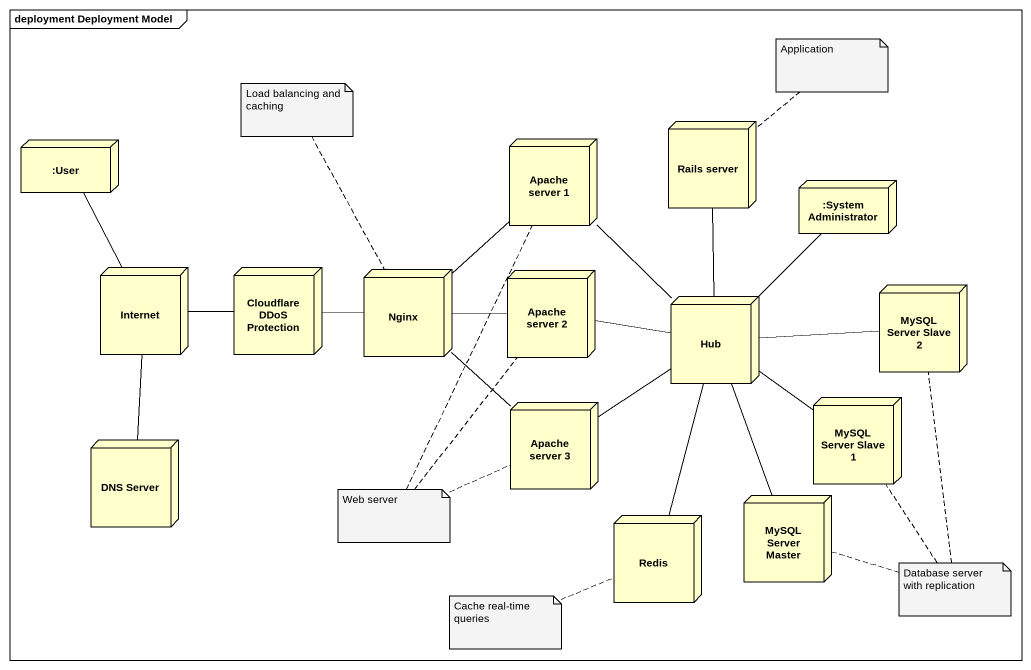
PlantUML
@startuml
mainframe deployment Deployment Model
node ":User" as User
node "Apache server 1" as Apache_server_1
node "Rails server" as Rails_server
node ":System Administrator" as System_Administrator
node Internet
node "Cloudflare DDoS Protection" as Cloudflare_DDoS_Protection
node Nginx
node "Apache server 2" as Apache_server_2
node Hub
node "MySQL Server Slave 2" as MySQL_Server_Slave_2
node "Apache server 3" as Apache_server_3
node "MySQL Server Slave 1" as MySQL_Server_Slave_1
node "DNS Server" as DNS_Server
node "MySQL Server Master" as MySQL_Server_Master
node Redis
User -- Internet
Apache_server_1 -- Nginx
Apache_server_1 -- Hub
System_Administrator -- Hub
Internet -right- Cloudflare_DDoS_Protection
Internet -- DNS_Server
Cloudflare_DDoS_Protection -right- Nginx
Apache_server_2 -left- Nginx
Hub -up- Rails_server
Hub -left- Apache_server_2
Hub -right- MySQL_Server_Slave_2
Hub -- Apache_server_3
Hub -- MySQL_Server_Slave_1
Hub -- MySQL_Server_Master
Apache_server_3 -up- Nginx
Redis -up- Hub
note top of Rails_server : Application
note top of Nginx : Load balancing and caching
note as N3
  Web server
end note
N3 .. Apache_server_3
N3 .. Apache_server_2
N3 .. Apache_server_1
note as N4
  Database server with replication
end note
N4 .. MySQL_Server_Master
N4 .. MySQL_Server_Slave_1
N4 .. MySQL_Server_Slave_2
note left of Redis : Cache real-time queries
@enduml
